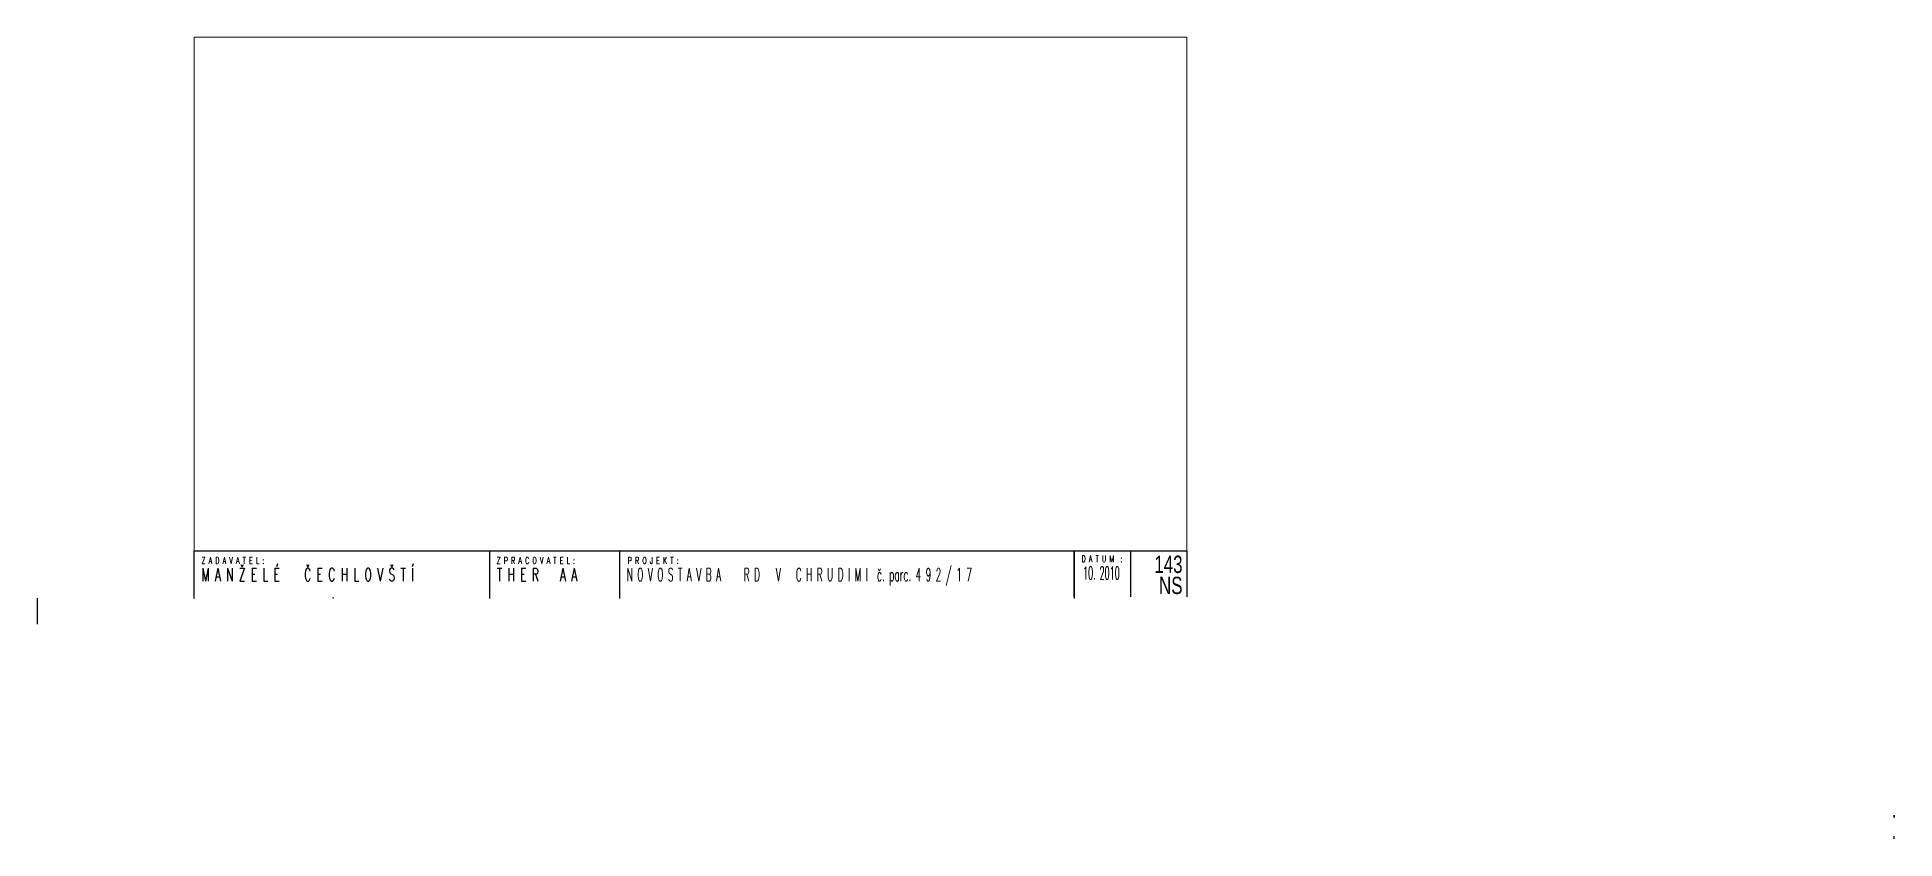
# Paper-space layout 'DESKY' of a CAD drawing. Header units: millimetres. Extents: x 20 to 449, y -55 to 130.
import ezdxf
from ezdxf.enums import TextEntityAlignment as Align

# ---------------------------------------------------------------- set-up
doc = ezdxf.new("R2010")
doc.units = ezdxf.units.MM
for name, color, linetype, plot in [('FL', 2, 'Continuous', False), ('FLOATING-WINDOWS', 2, 'Continuous', False), ('FLOATINGWINDOWS', 2, 'Continuous', False)]:
    doc.layers.add(name, color=color, linetype=linetype, plot=plot)
doc.layers.add('ROZPISKA', color=7, linetype='Continuous')
doc.styles.add('ARIEL', font='arial.ttf', dxfattribs={"height": 1})
doc.styles.add('ROMANS', font='romans.shx', dxfattribs={"width": 0.7})

psp = doc.layouts.new('DESKY')

# ---------------------------------------------------------------- linework, layer by layer
at = {"layer": 'FLOATINGWINDOWS'}
psp.add_line((20.41, 0.57), (20.41, -5.43), dxfattribs=at)
at = {"layer": 'ROZPISKA'}
for p, q in [((285.79, 11.44), (56.64, 11.44)), ((56.64, 0.54), (56.64, 11.44)), ((285.79, 11.44), (56.64, 11.44)), ((124.79, 11.44), (124.79, 0.54)), ((154.79, 11.44), (154.79, 0.54)), ((259.79, 11.44), (259.79, 0.54)), ((259.79, 0.94), (259.79, 11.44)), ((272.79, 11.44), (272.79, 0.94)), ((285.79, 11.44), (285.79, 0.94))]:
    psp.add_line(p, q, dxfattribs=at)

# ---------------------------------------------------------------- texts
at = {"layer": 'FLOATING-WINDOWS', "style": 'ARIEL', "width": 0.7}
for p in [(449.57, -50.1), (449.56, -54.97)]:
    psp.add_text('.', height=4, dxfattribs=at).set_placement(p, align=Align.RIGHT)
at = {"layer": 'ROZPISKA', "style": 'ROMANS'}
for s, height, width, p in [('Z A D A V A T E L :', 1.5, 0.58, (58.33, 8.54)), ('Z P R A C O V A T E L :', 1.5, 0.58, (126.48, 8.54)), ('P R O J E K T :', 1.5, 0.58, (156.73, 8.54)), ('D A T U M  :', 1.5, 0.58, (261.48, 8.94)), ('M A N Ž E L É   Č E C H L O V Š T Í', 3, 0.6, (58.33, 4.54)), ('T H E R   A A', 3, 0.6, (126.48, 4.54)), ('N O V O S T A V B A   R D   V   C H R U D I M I  č. parc. 4 9 2 / 1 7', 3, 0.5, (156.48, 4.54)), (' 10. 2010', 3, 0.45, (260.91, 4.94)), ('.', 3, 0.58, (88.33, 0.54))]:
    psp.add_text(s, height=height, dxfattribs=dict(at, width=width)).set_placement(p)
at = {"layer": 'ROZPISKA', "style": 'ARIEL', "width": 0.7}
for s, p in [('143', (284.8, 6.42)), ('NS', (284.79, 1.55))]:
    psp.add_text(s, height=4, dxfattribs=at).set_placement(p, align=Align.RIGHT)

# ---------------------------------------------------------------- viewports
at = {"layer": 'FL', "view_target_point": (1547.68, 1826.73), "view_twist_angle": 333.88501}
psp.add_viewport(center=(171.22, 70.79), size=(229.16, 118.712), view_center_point=(820.88, 431.63), view_height=190.8338, dxfattribs=at)

doc.saveas('drawing.dxf')
